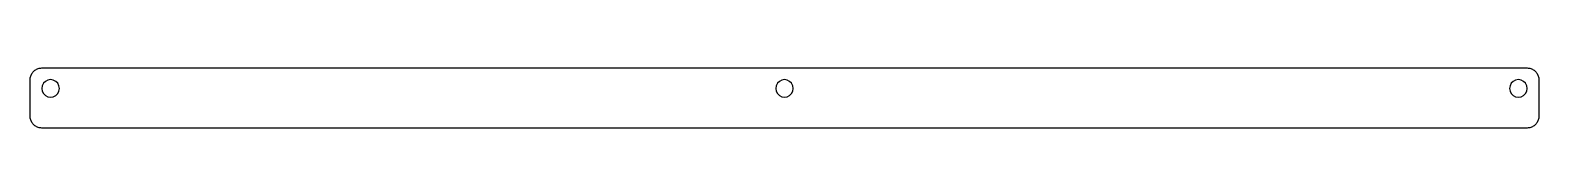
# Model space of a CAD drawing. Extents: x 0 to 258, y 0 to 10.
import ezdxf

# ---------------------------------------------------------------- set-up
doc = ezdxf.new("R2010")
doc.units = 0
doc.layers.get('0').update_dxf_attribs({"true_color": 0xffffff})

msp = doc.modelspace()

# ---------------------------------------------------------------- linework, layer by layer
at = {"color": 0}
for p, q in [((0, 8.44), (0.02, 8.59)), ((0, 8.28), (0, 8.44)), ((0, 2), (0, 8.28)), ((0.02, 8.59), (0.05, 8.75)), ((0.05, 8.75), (0.1, 8.9)), ((0.1, 8.9), (0.15, 9.05)), ((0.15, 9.05), (0.22, 9.19)), ((0.22, 9.19), (0.29, 9.32)), ((0.29, 9.32), (0.38, 9.46)), ((0.38, 9.46), (0.48, 9.58)), ((0.48, 9.58), (0.58, 9.7)), ((0.58, 9.7), (0.7, 9.8)), ((0.7, 9.8), (0.82, 9.9)), ((0.82, 9.9), (0.95, 9.99)), ((0.95, 9.99), (1.09, 10.06)), ((1.09, 10.06), (1.23, 10.13)), ((1.23, 10.13), (1.38, 10.18)), ((1.38, 10.18), (1.53, 10.22)), ((1.53, 10.22), (1.69, 10.26)), ((1.69, 10.26), (1.84, 10.27)), ((1.84, 10.27), (2, 10.28)), ((2, 10.28), (256.12, 10.28)), ((3.03, 8.21), (2.62, 7.99)), ((3.96, 8.21), (3.5, 8.28)), ((4.71, 7.66), (4.38, 7.99)), ((128.18, 7.99), (127.85, 7.66)), ((128.6, 8.21), (128.18, 7.99)), ((129.06, 8.28), (128.6, 8.21)), ((129.53, 8.21), (129.06, 8.28)), ((129.94, 7.99), (129.53, 8.21)), ((130.28, 7.66), (129.94, 7.99)), ((253.74, 7.99), (253.41, 7.66)), ((254.16, 8.21), (253.74, 7.99)), ((254.62, 8.28), (254.16, 8.21)), ((255.09, 8.21), (254.62, 8.28)), ((255.51, 7.99), (255.09, 8.21)), ((255.84, 7.66), (255.51, 7.99)), ((256.12, 10.28), (256.28, 10.27)), ((256.28, 10.27), (256.44, 10.26)), ((256.44, 10.26), (256.59, 10.22)), ((256.59, 10.22), (256.74, 10.18)), ((256.74, 10.18), (256.89, 10.13)), ((256.89, 10.13), (257.03, 10.06)), ((257.03, 10.06), (257.17, 9.99)), ((257.17, 9.99), (257.3, 9.9)), ((257.3, 9.9), (257.42, 9.8)), ((257.42, 9.8), (257.54, 9.7)), ((257.54, 9.7), (257.65, 9.58)), ((257.65, 9.58), (257.74, 9.46)), ((257.74, 9.46), (257.83, 9.32)), ((257.83, 9.32), (257.91, 9.19)), ((257.91, 9.19), (257.97, 9.05)), ((257.97, 9.05), (258.03, 8.9)), ((258.03, 8.9), (258.07, 8.75)), ((258.07, 8.75), (258.1, 8.59)), ((258.1, 8.59), (258.12, 8.44)), ((258.12, 8.44), (258.13, 8.28)), ((258.13, 8.28), (258.13, 2)), ((2.07, 6.32), (2.29, 5.9)), ((2.29, 5.9), (2.62, 5.57)), ((2.62, 5.57), (3.03, 5.35)), ((3.03, 5.35), (3.5, 5.28)), ((4.38, 5.57), (4.71, 5.9)), ((5, 6.78), (4.92, 7.24)), ((4.92, 6.32), (5, 6.78)), ((127.63, 7.24), (127.56, 6.78)), ((127.56, 6.78), (127.63, 6.32)), ((127.85, 7.66), (127.63, 7.24)), ((127.63, 6.32), (127.85, 5.9)), ((127.85, 5.9), (128.18, 5.57)), ((128.18, 5.57), (128.6, 5.35)), ((128.6, 5.35), (129.06, 5.28)), ((129.06, 5.28), (129.53, 5.35)), ((129.53, 5.35), (129.94, 5.57)), ((129.94, 5.57), (130.28, 5.9)), ((130.49, 7.24), (130.28, 7.66)), ((130.28, 5.9), (130.49, 6.32)), ((130.56, 6.78), (130.49, 7.24)), ((130.49, 6.32), (130.56, 6.78)), ((253.2, 7.24), (253.12, 6.78)), ((253.12, 6.78), (253.2, 6.32)), ((253.41, 7.66), (253.2, 7.24)), ((253.2, 6.32), (253.41, 5.9)), ((253.41, 5.9), (253.74, 5.57)), ((253.74, 5.57), (254.16, 5.35)), ((254.16, 5.35), (254.62, 5.28)), ((254.62, 5.28), (255.09, 5.35)), ((255.09, 5.35), (255.51, 5.57)), ((255.51, 5.57), (255.84, 5.9)), ((256.05, 7.24), (255.84, 7.66)), ((255.84, 5.9), (256.05, 6.32)), ((256.12, 6.78), (256.05, 7.24)), ((256.05, 6.32), (256.12, 6.78)), ((0.01, 1.84), (0, 2)), ((0.02, 1.69), (0.01, 1.84)), ((0.06, 1.53), (0.02, 1.69)), ((0.1, 1.38), (0.06, 1.53)), ((0.15, 1.23), (0.1, 1.38)), ((0.22, 1.09), (0.15, 1.23)), ((0.29, 0.96), (0.22, 1.09)), ((0.38, 0.83), (0.29, 0.96)), ((0.48, 0.7), (0.38, 0.83)), ((0.58, 0.59), (0.48, 0.7)), ((0.7, 0.48), (0.58, 0.59)), ((0.82, 0.38), (0.7, 0.48)), ((0.96, 0.29), (0.82, 0.38)), ((1.09, 0.22), (0.96, 0.29)), ((1.23, 0.15), (1.09, 0.22)), ((1.38, 0.1), (1.23, 0.15)), ((1.53, 0.06), (1.38, 0.1)), ((1.69, 0.02), (1.53, 0.06)), ((1.84, 0.01), (1.69, 0.02)), ((2, 0), (1.84, 0.01)), ((256.28, 0.01), (256.12, 0)), ((256.44, 0.02), (256.28, 0.01)), ((256.59, 0.05), (256.44, 0.02)), ((256.74, 0.1), (256.59, 0.05)), ((256.89, 0.15), (256.74, 0.1)), ((257.03, 0.22), (256.89, 0.15)), ((257.17, 0.29), (257.03, 0.22)), ((257.3, 0.38), (257.17, 0.29)), ((257.42, 0.48), (257.3, 0.38)), ((257.54, 0.58), (257.42, 0.48)), ((257.65, 0.7), (257.54, 0.58)), ((257.74, 0.82), (257.65, 0.7)), ((257.83, 0.95), (257.74, 0.82)), ((257.91, 1.09), (257.83, 0.95)), ((257.97, 1.23), (257.91, 1.09)), ((258.03, 1.38), (257.97, 1.23)), ((258.07, 1.53), (258.03, 1.38)), ((258.1, 1.69), (258.07, 1.53)), ((258.12, 1.84), (258.1, 1.69)), ((258.13, 2), (258.12, 1.84))]:
    msp.add_line(p, q, dxfattribs=at)
for p, q in [((2.62, 7.99), (2.29, 7.66)), ((3.5, 8.28), (3.03, 8.21)), ((4.38, 7.99), (3.96, 8.21)), ((2.07, 7.24), (2, 6.78)), ((2, 6.78), (2.07, 6.32)), ((2.29, 7.66), (2.07, 7.24)), ((3.5, 5.28), (3.96, 5.35)), ((3.96, 5.35), (4.38, 5.57)), ((4.92, 7.24), (4.71, 7.66)), ((4.71, 5.9), (4.92, 6.32)), ((256.12, 0), (2, 0))]:
    msp.add_line(p, q)

doc.saveas('drawing.dxf')
